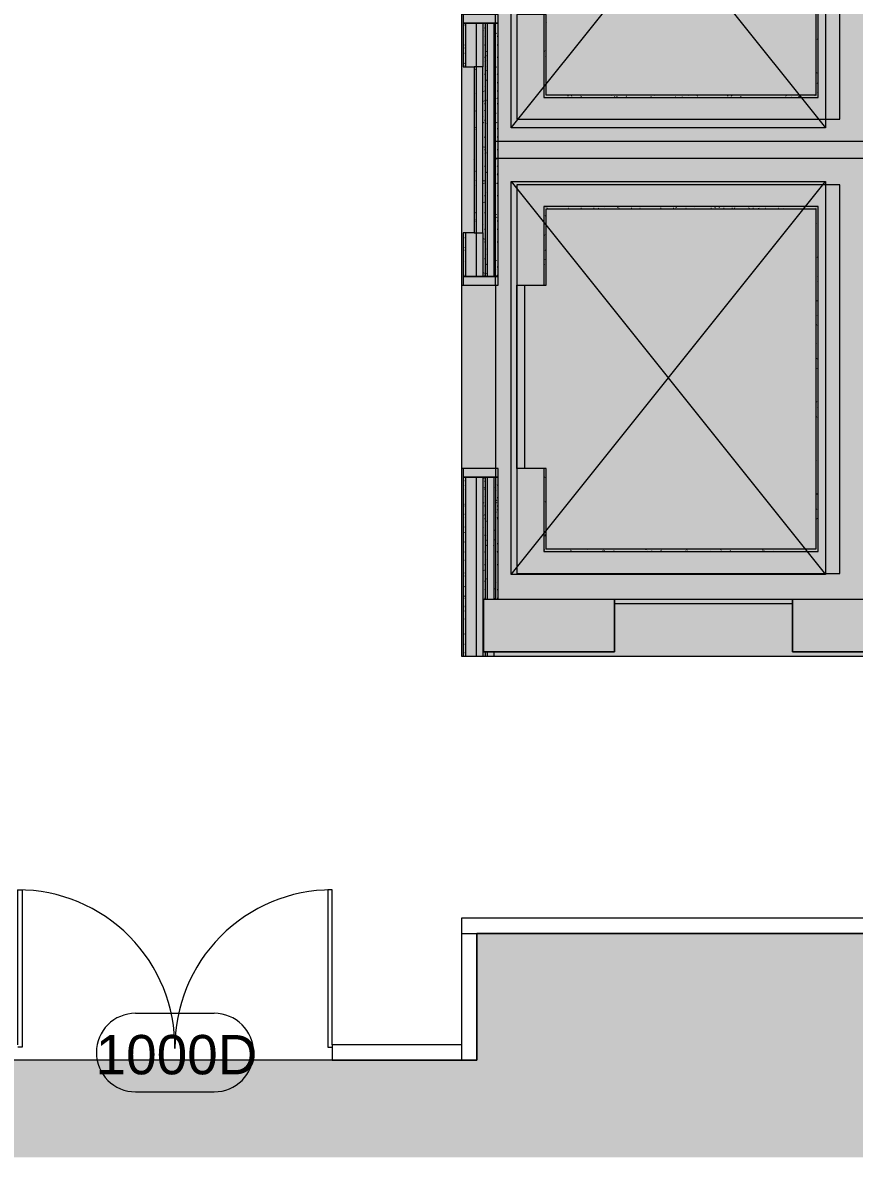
# Model space of a CAD drawing. Header units: inches. Extents: x 4757 to 6810, y 9919 to 10986.
# Drawn here: x 5625.6 to 5816, y 9918.5 to 10178.4 of the extents above; entities that cross this region are included whole.
import ezdxf

# ---------------------------------------------------------------- set-up
doc = ezdxf.new("R2010")
doc.units = ezdxf.units.IN
doc.header["$MEASUREMENT"] = 0
for name, color, linetype, lineweight in [('A-DETL', 90, 'Continuous', 9), ('A-DETL-GENF', 92, 'Continuous', 9), ('A-DETL-THIN', 151, 'Continuous', 9), ('A-DOOR', 31, 'Continuous', 13), ('A-DOOR-IDEN', 31, 'Continuous', 9), ('A-FLOR-OTLN', 7, 'Continuous', 9), ('A-WALL-PATT', 111, 'Continuous', 13), ('Bb-col', 7, 'Continuous', 9), ('I-WALL', 2, 'Continuous', 9), ('Propidex Polylines', 7, 'Continuous', 9), ('Rosslyn Plaza North_1777 North Kent St _W632_-09_dwg', 8, 'Continuous', 9), ('S-COLS', 7, 'Continuous', 9)]:
    doc.layers.add(name, color=color, linetype=linetype, lineweight=lineweight)
doc.styles.add('Swis721 Lt BT', font='swissl.ttf', dxfattribs={"height": 9})

# ---------------------------------------------------------------- blocks, each defined once
blk = doc.blocks.new('Door - Glass Double - Full Rail - Long Pull-7114227-Level XX  CONSTRUCTION')
at = {"layer": 'A-DOOR', "lineweight": 20}
for p, q in [((-36, 37.26), (-35, 37.26)), ((-36, 1.75), (-36, 37.26)), ((-35, 37.26), (-35, 1.26)), ((35, 37.26), (35, 1.26)), ((36, 37.26), (35, 37.26)), ((36, 1.75), (36, 37.26)), ((-35, 1.26), (-36, 1.26)), ((35, 1.26), (36, 1.26))]:
    blk.add_line(p, q, dxfattribs=at)
at = {"layer": 'A-DOOR', "lineweight": 9}
for centre, start, end in [((-36, 1.26), 359.5, 90), ((36, 1.26), 90, 180.5)]:
    blk.add_arc(centre, 36, start, end, dxfattribs=at)
blk = doc.blocks.new('Rosslyn Plaza North_1777 North Kent St _W632_-09_dwg-6954577-Level XX  CONSTRUCTION')
at = {"lineweight": 9, "flags": 128}
for points in [[(5828.04, 10046.28), (5828.04, 10147.29), (5733.79, 10147.29), (5733.79, 10151.29), (5828.04, 10151.29), (5828.04, 10247.29), (5831.79, 10247.29), (5801.79, 10247.29), (5801.79, 10259.29), (5828.79, 10259.29), (5828.04, 10259.29), (5828.04, 10356.29), (5831.79, 10356.29), (5831.79, 10356.54)], [(5737.38, 10244.3), (5809.38, 10244.3), (5809.38, 10154.3), (5737.38, 10154.3), (5737.38, 10244.3), (5809.38, 10154.3), (5737.38, 10154.3), (5809.38, 10244.3)], [(5733.79, 10118.28), (5733.79, 10180.28), (5726.04, 10180.28), (5726.04, 10118.28), (5733.79, 10118.28), (5733.79, 10076.28), (5733.79, 10046.29)], [(5737.38, 10142), (5809.38, 10142), (5809.38, 10052), (5737.38, 10052), (5737.38, 10142), (5809.38, 10052), (5737.38, 10052), (5809.38, 10142)], [(5733.79, 10076.28), (5726.04, 10076.28), (5726.04, 10033.28), (5832.79, 10033.28), (5832.79, 10047.53)], [(5831.81, 10047.53), (5831.81, 10034.28), (5801.79, 10034.28), (5801.79, 10046.28), (5761.04, 10046.28), (5761.04, 10034.28), (5731.04, 10034.28), (5731.04, 10046.28)]]:
    blk.add_lwpolyline(points, dxfattribs=at)
at = {"layer": 'A-DETL', "color": 7}
for p, q in [((5738.67, 10076.28), (5738.67, 10118.28)), ((5740.42, 10118.28), (5740.42, 10076.28))]:
    blk.add_line(p, q, dxfattribs=at)
at = {"layer": 'A-DOOR', "color": 7, "lineweight": 9, "flags": 128}
for points in [[(5726.42, 10180.28), (5726.42, 10178.28), (5734.42, 10178.28), (5734.42, 10180.28)], [(5726.42, 10120.28), (5726.42, 10118.28), (5734.42, 10118.28), (5734.42, 10120.28)], [(5726.42, 10076.28), (5726.42, 10074.28), (5734.42, 10074.28), (5734.42, 10076.28)]]:
    blk.add_lwpolyline(points, close=True, dxfattribs=at)
at = {"layer": 'A-FLOR-OTLN'}
blk.add_line((5738.67, 10118.28), (5738.67, 10076.28), dxfattribs=at)
at = {"layer": 'A-WALL-PATT', "color": 7, "lineweight": 9}
for p, q in [((5726.73, 10177.76), (5726.66, 10177.87)), ((5731.09, 10176.63), (5731.03, 10176.52)), ((5731.92, 10176.44), (5731.91, 10176.46)), ((5733.71, 10177.33), (5733.65, 10177.22)), ((5734.06, 10176.02), (5734, 10175.91)), ((5745.39, 10178.35), (5745.32, 10178.24)), ((5807.17, 10178.15), (5807.27, 10178.15)), ((5807.23, 10176.57), (5807.17, 10176.67)), ((5807.65, 10176.76), (5807.59, 10176.65)), ((5726.51, 10173.35), (5726.63, 10173.35)), ((5734.19, 10175.27), (5734.31, 10175.27)), ((5734.19, 10173.35), (5734.31, 10173.35)), ((5745.42, 10174.18), (5745.37, 10174.26)), ((5807.53, 10174.62), (5807.46, 10174.51)), ((5726.55, 10172.6), (5726.48, 10172.49)), ((5726.51, 10171.43), (5726.63, 10171.43)), ((5731.66, 10171.86), (5731.6, 10171.75)), ((5731.88, 10170.75), (5731.81, 10170.86)), ((5733.54, 10171.71), (5733.48, 10171.82)), ((5745, 10171.92), (5744.94, 10171.81)), ((5807.17, 10172.39), (5807.27, 10172.39)), ((5726.51, 10168.55), (5726.63, 10168.55)), ((5726.77, 10169.15), (5726.71, 10169.04)), ((5729.03, 10168), (5728.97, 10168.11)), ((5731.53, 10169.44), (5731.46, 10169.55)), ((5731.53, 10169.72), (5731.47, 10169.61)), ((5731.89, 10168.41), (5731.82, 10168.3)), ((5733.68, 10169.59), (5733.61, 10169.48)), ((5734.03, 10168.28), (5733.97, 10168.17)), ((5734.19, 10170.47), (5734.31, 10170.47)), ((5745.35, 10170.61), (5745.29, 10170.5)), ((5807.17, 10170.47), (5807.27, 10170.47)), ((5729.26, 10167.71), (5729.2, 10167.6)), ((5729.39, 10167.59), (5729.42, 10167.59)), ((5731.65, 10167.3), (5731.59, 10167.41)), ((5734.28, 10166.6), (5734.21, 10166.71)), ((5734.38, 10166.97), (5734.32, 10166.86)), ((5744.99, 10167.24), (5744.93, 10167.35)), ((5807.17, 10167.59), (5807.27, 10167.59)), ((5807.49, 10166.88), (5807.43, 10166.77)), ((5729.39, 10164.71), (5729.42, 10164.71)), ((5731.78, 10165.16), (5731.72, 10165.27)), ((5734.19, 10164.71), (5734.31, 10164.71)), ((5734.41, 10164.45), (5734.34, 10164.56)), ((5807.52, 10164.54), (5807.45, 10164.65)), ((5729.36, 10162.11), (5729.29, 10162)), ((5729.39, 10160.87), (5729.42, 10160.87)), ((5731.08, 10162.53), (5731.02, 10162.64)), ((5731.21, 10160.39), (5731.15, 10160.5)), ((5731.5, 10161.98), (5731.44, 10161.87)), ((5731.85, 10160.67), (5731.79, 10160.56)), ((5734.18, 10161), (5734.12, 10161.11)), ((5734.19, 10162.79), (5734.31, 10162.79)), ((5734.42, 10161.28), (5734.41, 10161.26)), ((5747.04, 10161.77), (5747.03, 10161.78)), ((5749.95, 10161.3), (5749.94, 10161.28)), ((5750.49, 10161.55), (5750.43, 10161.66)), ((5751.27, 10161.65), (5751.2, 10161.54)), ((5751.75, 10161.28), (5751.74, 10161.31)), ((5753.41, 10161.53), (5753.34, 10161.42)), ((5760.38, 10161.71), (5760.33, 10161.78)), ((5761.15, 10161.49), (5761.08, 10161.38)), ((5761.69, 10161.36), (5761.62, 10161.47)), ((5763.29, 10161.36), (5763.25, 10161.28)), ((5763.83, 10161.49), (5763.77, 10161.6)), ((5769.43, 10161.4), (5769.36, 10161.5)), ((5770.19, 10161.78), (5770.14, 10161.7)), ((5775.02, 10161.3), (5774.96, 10161.41)), ((5776.63, 10161.42), (5776.56, 10161.31)), ((5777.94, 10161.77), (5777.88, 10161.66)), ((5780.08, 10161.64), (5780.02, 10161.54)), ((5787.05, 10161.59), (5786.99, 10161.7)), ((5787.82, 10161.61), (5787.76, 10161.5)), ((5789.96, 10161.48), (5789.9, 10161.37)), ((5796.93, 10161.76), (5796.92, 10161.78)), ((5800.39, 10161.53), (5800.32, 10161.64)), ((5801.64, 10161.28), (5801.63, 10161.29)), ((5803.3, 10161.54), (5803.24, 10161.43)), ((5804.55, 10161.78), (5804.55, 10161.78)), ((5806.75, 10161.76), (5806.69, 10161.65)), ((5807.17, 10161.83), (5807.27, 10161.83)), ((5807.65, 10162.4), (5807.58, 10162.51)), ((5729.19, 10158.12), (5729.13, 10158.23)), ((5731.34, 10158.25), (5731.27, 10158.36)), ((5733.51, 10159.71), (5733.45, 10159.6)), ((5733.83, 10159.69), (5733.77, 10159.8)), ((5733.96, 10157.55), (5733.9, 10157.66)), ((5734.19, 10159.91), (5734.31, 10159.91)), ((5729.39, 10157.03), (5729.42, 10157.03)), ((5730.99, 10156.94), (5730.92, 10157.05)), ((5731.11, 10155.55), (5731.05, 10155.44)), ((5731.92, 10155.32), (5731.88, 10155.38)), ((5733.74, 10156.25), (5733.67, 10156.14)), ((5734.09, 10155.4), (5734.03, 10155.51)), ((5729.32, 10154.37), (5729.26, 10154.26)), ((5729.39, 10154.15), (5729.42, 10154.15)), ((5729.42, 10153.89), (5729.39, 10153.94)), ((5733.74, 10154.09), (5733.67, 10154.2)), ((5734.19, 10154.15), (5734.31, 10154.15)), ((5734.42, 10153.6), (5734.38, 10153.52)), ((5729.39, 10150.31), (5729.42, 10150.31)), ((5731.21, 10149.96), (5731.15, 10149.84)), ((5731.34, 10152.1), (5731.27, 10151.99)), ((5733.51, 10150.64), (5733.45, 10150.75)), ((5734.19, 10152.23), (5734.31, 10152.23)), ((5728.94, 10147.94), (5728.92, 10147.91)), ((5731.5, 10148.37), (5731.44, 10148.48)), ((5731.56, 10148.64), (5731.5, 10148.53)), ((5733.64, 10148.5), (5733.58, 10148.6)), ((5733.7, 10148.51), (5733.64, 10148.41)), ((5734.19, 10149.35), (5734.31, 10149.35)), ((5729.01, 10146.93), (5728.94, 10147.04)), ((5729.39, 10146.47), (5729.42, 10146.47)), ((5734.05, 10147.2), (5733.99, 10147.09)), ((5734.25, 10145.52), (5734.19, 10145.63)), ((5729.03, 10142.34), (5728.97, 10142.23)), ((5729.16, 10144.49), (5729.1, 10144.38)), ((5729.39, 10143.59), (5729.42, 10143.59)), ((5731.17, 10142.22), (5731.11, 10142.11)), ((5731.76, 10144.08), (5731.69, 10144.19)), ((5734.19, 10143.59), (5734.31, 10143.59)), ((5734.28, 10143.75), (5734.21, 10143.64)), ((5729.38, 10141.03), (5729.32, 10140.92)), ((5729.39, 10139.75), (5729.42, 10139.75)), ((5731.05, 10141.46), (5730.99, 10141.57)), ((5731.53, 10140.9), (5731.46, 10140.79)), ((5731.88, 10139.59), (5731.81, 10139.48)), ((5734.15, 10141.61), (5734.08, 10141.5)), ((5734.19, 10141.67), (5734.31, 10141.67)), ((5731.31, 10137.17), (5731.25, 10137.28)), ((5733.81, 10138.61), (5733.74, 10138.72)), ((5734.19, 10138.79), (5734.31, 10138.79)), ((5729, 10134.6), (5728.93, 10134.49)), ((5729.3, 10134.9), (5729.23, 10135.01)), ((5729.39, 10135.91), (5729.42, 10135.91)), ((5734.06, 10134.33), (5734, 10134.44)), ((5745.44, 10136.2), (5745.37, 10136.09)), ((5745.71, 10135.91), (5745.83, 10135.91)), ((5749.85, 10135.78), (5749.83, 10135.82)), ((5750.51, 10135.91), (5750.63, 10135.91)), ((5753.39, 10135.91), (5753.51, 10135.91)), ((5756.27, 10135.91), (5756.4, 10135.91)), ((5757.46, 10135.91), (5757.4, 10135.8)), ((5758.77, 10136.26), (5758.71, 10136.15)), ((5761.92, 10136), (5761.86, 10136.11)), ((5762.03, 10135.91), (5762.15, 10135.91)), ((5764.91, 10135.91), (5765.03, 10135.91)), ((5765.2, 10135.87), (5765.15, 10135.78)), ((5766.83, 10135.91), (5766.95, 10135.91)), ((5771.63, 10135.91), (5771.75, 10135.91)), ((5771.8, 10136.16), (5771.74, 10136.27)), ((5772.09, 10136.28), (5772.05, 10136.21)), ((5774.51, 10135.91), (5774.63, 10135.91)), ((5775.26, 10135.94), (5775.19, 10136.05)), ((5777.39, 10135.91), (5777.51, 10135.91)), ((5779.54, 10136.2), (5779.49, 10136.28)), ((5783.15, 10135.91), (5783.27, 10135.91)), ((5784.13, 10136.03), (5784.07, 10135.92)), ((5785.14, 10136.1), (5785.08, 10136.21)), ((5785.39, 10136.28), (5785.38, 10136.27)), ((5786.03, 10135.91), (5786.15, 10135.91)), ((5786.43, 10135.78), (5786.39, 10135.86)), ((5787.95, 10135.91), (5788.07, 10135.91)), ((5788.59, 10135.88), (5788.53, 10135.99)), ((5791.87, 10135.99), (5791.81, 10135.88)), ((5792.75, 10135.91), (5792.88, 10135.91)), ((5794.02, 10135.86), (5793.97, 10135.78)), ((5794.19, 10135.79), (5794.13, 10135.9)), ((5795.63, 10135.91), (5795.75, 10135.91)), ((5798.51, 10135.91), (5798.63, 10135.91)), ((5799.74, 10135.78), (5799.72, 10135.8)), ((5801.76, 10135.83), (5801.73, 10135.78)), ((5804.27, 10135.91), (5804.4, 10135.91)), ((5807.15, 10135.91), (5807.27, 10135.91)), ((5729.35, 10133.29), (5729.28, 10133.18)), ((5729.42, 10132.77), (5729.36, 10132.87)), ((5729.39, 10133.03), (5729.42, 10133.03)), ((5731.01, 10132.33), (5730.95, 10132.22)), ((5731.92, 10133.91), (5731.91, 10133.89)), ((5734.11, 10133.87), (5734.05, 10133.76)), ((5734.19, 10133.03), (5734.31, 10133.03)), ((5734.42, 10132.48), (5734.4, 10132.45)), ((5745.26, 10134.14), (5745.19, 10134.25)), ((5807.23, 10133.78), (5807.17, 10133.68)), ((5807.3, 10132.27), (5807.24, 10132.38)), ((5726.51, 10129.19), (5726.63, 10129.19)), ((5734.19, 10131.11), (5734.31, 10131.11)), ((5745.05, 10129.77), (5744.99, 10129.66)), ((5807.17, 10130.15), (5807.27, 10130.15)), ((5726.82, 10126.99), (5726.76, 10126.88)), ((5731.23, 10128.88), (5731.17, 10128.77)), ((5731.92, 10126.52), (5731.89, 10126.57)), ((5733.62, 10127.42), (5733.55, 10127.53)), ((5733.73, 10127.44), (5733.66, 10127.33)), ((5734.19, 10128.23), (5734.31, 10128.23)), ((5807.17, 10128.23), (5807.27, 10128.23)), ((5726.51, 10126.31), (5726.63, 10126.31)), ((5731.6, 10125.15), (5731.54, 10125.26)), ((5731.92, 10126.22), (5731.87, 10126.15)), ((5733.95, 10123.98), (5733.89, 10123.88)), ((5745.14, 10124.17), (5745.08, 10124.06)), ((5745.27, 10126.32), (5745.21, 10126.21)), ((5807.19, 10126.04), (5807.17, 10126)), ((5807.17, 10125.35), (5807.27, 10125.35)), ((5807.54, 10124.73), (5807.48, 10124.62)), ((5726.92, 10123.66), (5726.9, 10123.69)), ((5731.73, 10123), (5731.67, 10123.11)), ((5733.82, 10121.84), (5733.76, 10121.73)), ((5734.19, 10122.47), (5734.31, 10122.47)), ((5734.35, 10122.3), (5734.29, 10122.41)), ((5745.07, 10122.94), (5745.01, 10123.05)), ((5726.43, 10120.56), (5726.42, 10120.54)), ((5726.51, 10120.55), (5726.63, 10120.55)), ((5731.2, 10121.14), (5731.14, 10121.03)), ((5731.86, 10120.86), (5731.8, 10120.97)), ((5734.17, 10120.53), (5734.11, 10120.42)), ((5734.19, 10120.55), (5734.31, 10120.55)), ((5807.17, 10119.59), (5807.27, 10119.59)), ((5807.6, 10120.25), (5807.53, 10120.36)), ((5807.64, 10119.13), (5807.57, 10119.02)), ((5807.17, 10117.67), (5807.27, 10117.67)), ((5807.67, 10118.2), (5807.66, 10118.21)), ((5807.17, 10114.79), (5807.27, 10114.79)), ((5807.5, 10114.65), (5807.44, 10114.76)), ((5807.28, 10111.2), (5807.21, 10111.3)), ((5807.6, 10111.39), (5807.54, 10111.28)), ((5807.17, 10109.03), (5807.27, 10109.03)), ((5807.41, 10109.05), (5807.34, 10109.16)), ((5807.17, 10107.11), (5807.27, 10107.11)), ((5807.22, 10104.96), (5807.17, 10104.88)), ((5807.17, 10104.23), (5807.27, 10104.23)), ((5807.44, 10101.51), (5807.38, 10101.4)), ((5807.17, 10098.47), (5807.27, 10098.47)), ((5807.31, 10099.37), (5807.25, 10099.26)), ((5807.57, 10099.17), (5807.51, 10099.28)), ((5807.66, 10098.06), (5807.6, 10097.95)), ((5807.17, 10096.55), (5807.27, 10096.55)), ((5807.17, 10093.67), (5807.27, 10093.67)), ((5807.28, 10091.63), (5807.21, 10091.52)), ((5807.63, 10090.32), (5807.56, 10090.21)), ((5807.17, 10087.91), (5807.27, 10087.91)), ((5807.38, 10087.98), (5807.32, 10088.09)), ((5807.17, 10085.99), (5807.27, 10085.99)), ((5807.17, 10083.11), (5807.27, 10083.11)), ((5807.17, 10077.35), (5807.27, 10077.35)), ((5807.34, 10078.29), (5807.27, 10078.18)), ((5807.17, 10075.43), (5807.27, 10075.43)), ((5807.67, 10075.96), (5807.61, 10076.06)), ((5726.51, 10073.51), (5726.63, 10073.51)), ((5726.6, 10072.38), (5726.54, 10072.48)), ((5731.24, 10073.94), (5731.17, 10074.05)), ((5731.34, 10073.39), (5731.28, 10073.28)), ((5731.37, 10071.8), (5731.3, 10071.91)), ((5733.49, 10073.26), (5733.42, 10073.15)), ((5733.84, 10071.95), (5733.77, 10071.84)), ((5734.34, 10072.41), (5734.28, 10072.52)), ((5745.16, 10074.28), (5745.1, 10074.17)), ((5807.17, 10072.55), (5807.27, 10072.55)), ((5726.92, 10071.48), (5726.87, 10071.39)), ((5731.49, 10069.66), (5731.43, 10069.77)), ((5733.99, 10071.1), (5733.92, 10071.21)), ((5734.19, 10069.67), (5734.31, 10069.67)), ((5745.38, 10070.83), (5745.32, 10070.72)), ((5807.3, 10070.55), (5807.24, 10070.44)), ((5807.58, 10070.35), (5807.52, 10070.46)), ((5726.51, 10067.75), (5726.63, 10067.75)), ((5726.86, 10068.09), (5726.79, 10068.2)), ((5730.96, 10066.96), (5730.92, 10066.89)), ((5731.14, 10068.35), (5731.08, 10068.46)), ((5734.06, 10068.5), (5734, 10068.39)), ((5734.12, 10068.96), (5734.05, 10069.07)), ((5734.25, 10066.81), (5734.18, 10066.92)), ((5734.19, 10067.75), (5734.31, 10067.75)), ((5745.25, 10068.68), (5745.19, 10068.57)), ((5745.42, 10066.66), (5745.38, 10066.73)), ((5807.23, 10069.04), (5807.17, 10069.15)), ((5807.17, 10066.79), (5807.27, 10066.79)), ((5807.36, 10066.9), (5807.29, 10067.01)), ((5807.65, 10069.24), (5807.59, 10069.13)), ((5726.54, 10065.08), (5726.48, 10064.97)), ((5726.51, 10065.83), (5726.63, 10065.83)), ((5730.92, 10064.89), (5730.92, 10064.89)), ((5731.31, 10065.65), (5731.25, 10065.54)), ((5731.66, 10064.34), (5731.6, 10064.23)), ((5733.54, 10064.19), (5733.48, 10064.3)), ((5733.89, 10065.5), (5733.83, 10065.61)), ((5733.93, 10066.35), (5733.87, 10066.24)), ((5734.19, 10064.87), (5734.31, 10064.87)), ((5734.28, 10065.04), (5734.22, 10064.93)), ((5807.17, 10064.87), (5807.27, 10064.87)), ((5807.48, 10064.76), (5807.42, 10064.87)), ((5726.51, 10062.95), (5726.63, 10062.95)), ((5726.77, 10061.62), (5726.7, 10061.51)), ((5731.05, 10062.75), (5730.98, 10062.86)), ((5733.67, 10062.05), (5733.61, 10062.16)), ((5807.17, 10061.99), (5807.27, 10061.99)), ((5726.64, 10059.48), (5726.57, 10059.37)), ((5731.66, 10059.78), (5731.59, 10059.89)), ((5731.88, 10060.88), (5731.82, 10060.77)), ((5733.8, 10059.9), (5733.74, 10060.01)), ((5734.19, 10059.11), (5734.31, 10059.11)), ((5744.99, 10059.72), (5744.93, 10059.83)), ((5745.22, 10060.94), (5745.16, 10060.83)), ((5745.34, 10061.03), (5745.28, 10061.14)), ((5726.51, 10057.19), (5726.63, 10057.19)), ((5731.76, 10058.74), (5731.69, 10058.63)), ((5733.45, 10058.59), (5733.42, 10058.64)), ((5733.9, 10058.61), (5733.83, 10058.5)), ((5734.41, 10056.93), (5734.34, 10057.04)), ((5745.12, 10057.57), (5745.06, 10057.68)), ((5751.04, 10057.58), (5750.98, 10057.47)), ((5755, 10057.74), (5754.98, 10057.78)), ((5758.46, 10057.51), (5758.4, 10057.62)), ((5758.78, 10057.55), (5758.72, 10057.44)), ((5760.92, 10057.42), (5760.86, 10057.31)), ((5762.74, 10057.77), (5762.74, 10057.78)), ((5768.34, 10057.68), (5768.28, 10057.78)), ((5768.66, 10057.39), (5768.6, 10057.28)), ((5769.65, 10057.33), (5769.59, 10057.43)), ((5771.8, 10057.45), (5771.73, 10057.56)), ((5777.39, 10057.36), (5777.33, 10057.47)), ((5777.71, 10057.7), (5777.65, 10057.59)), ((5782.98, 10057.28), (5782.93, 10057.38)), ((5784.14, 10057.32), (5784.12, 10057.28)), ((5785.45, 10057.67), (5785.39, 10057.56)), ((5787.6, 10057.54), (5787.53, 10057.43)), ((5795.01, 10057.56), (5794.95, 10057.67)), ((5795.34, 10057.51), (5795.27, 10057.4)), ((5797.48, 10057.38), (5797.42, 10057.28)), ((5804.36, 10057.78), (5804.32, 10057.71)), ((5804.9, 10057.72), (5804.86, 10057.78)), ((5726.51, 10055.27), (5726.63, 10055.27)), ((5731.91, 10055.49), (5731.85, 10055.6)), ((5734.19, 10054.31), (5734.31, 10054.31)), ((5726.51, 10052.39), (5726.63, 10052.39)), ((5726.6, 10051.74), (5726.54, 10051.63)), ((5731.02, 10053.62), (5730.95, 10053.51)), ((5731.21, 10052.87), (5731.15, 10052.98)), ((5733.51, 10052.18), (5733.45, 10052.07)), ((5726.7, 10049.16), (5726.64, 10049.27)), ((5726.92, 10050.36), (5726.89, 10050.32)), ((5731.72, 10051), (5731.66, 10050.89)), ((5733.73, 10048.73), (5733.67, 10048.62)), ((5733.96, 10050.02), (5733.9, 10050.13)), ((5734.19, 10048.55), (5734.31, 10048.55)), ((5726.51, 10046.63), (5726.63, 10046.63)), ((5726.83, 10047.01), (5726.77, 10047.12)), ((5733.61, 10046.59), (5733.54, 10046.48)), ((5734.19, 10046.63), (5734.31, 10046.63)), ((5726.51, 10044.71), (5726.63, 10044.71)), ((5726.61, 10043.56), (5726.55, 10043.67)), ((5726.92, 10044.94), (5726.9, 10044.98)), ((5730.98, 10045.88), (5730.92, 10045.78)), ((5726.44, 10041.86), (5726.42, 10041.82)), ((5726.51, 10041.83), (5726.63, 10041.83)), ((5731.02, 10041.67), (5730.96, 10041.78)), ((5726.66, 10038.4), (5726.6, 10038.29)), ((5726.51, 10037.96), (5726.45, 10038.07)), ((5726.51, 10036.07), (5726.63, 10036.07)), ((5726.51, 10034.15), (5726.63, 10034.15))]:
    blk.add_line(p, q, dxfattribs=at)
at = {"layer": 'A-WALL-PATT', "color": 7, "lineweight": 9, "flags": 128}
for points in [[(5731.31, 10177.19), (5731.42, 10177.19), (5731.44, 10177.19)], [(5731.31, 10173.35), (5731.42, 10173.35), (5731.44, 10173.35)], [(5731.44, 10175.32), (5731.42, 10175.28), (5731.38, 10175.21)], [(5731.31, 10170.47), (5731.42, 10170.47), (5731.44, 10170.47)], [(5731.31, 10166.63), (5731.42, 10166.63), (5731.44, 10166.63)], [(5731.43, 10163.85), (5731.42, 10163.87), (5731.37, 10163.96)], [(5731.31, 10162.79), (5731.42, 10162.79), (5731.44, 10162.79)], [(5731.31, 10159.91), (5731.42, 10159.91), (5731.44, 10159.91)], [(5731.31, 10156.07), (5731.42, 10156.07), (5731.44, 10156.07)], [(5731.31, 10152.23), (5731.42, 10152.23), (5731.44, 10152.23)], [(5731.31, 10149.35), (5731.42, 10149.35), (5731.44, 10149.35)], [(5731.31, 10145.51), (5731.42, 10145.51), (5731.44, 10145.51)], [(5731.31, 10141.67), (5731.42, 10141.67), (5731.44, 10141.67)], [(5731.31, 10138.79), (5731.42, 10138.79), (5731.44, 10138.79)], [(5731.31, 10134.95), (5731.42, 10134.95), (5731.44, 10134.95)], [(5731.31, 10131.11), (5731.42, 10131.11), (5731.44, 10131.11)], [(5731.31, 10128.23), (5731.42, 10128.23), (5731.44, 10128.23)], [(5731.31, 10124.39), (5731.42, 10124.39), (5731.44, 10124.39)], [(5731.31, 10120.55), (5731.42, 10120.55), (5731.44, 10120.55)], [(5731.31, 10071.59), (5731.42, 10071.59), (5731.44, 10071.59)], [(5731.31, 10067.75), (5731.42, 10067.75), (5731.44, 10067.75)], [(5731.31, 10064.87), (5731.42, 10064.87), (5731.44, 10064.87)], [(5731.31, 10061.03), (5731.42, 10061.03), (5731.44, 10061.03)], [(5731.31, 10057.19), (5731.42, 10057.19), (5731.44, 10057.19)], [(5734.25, 10057.3), (5734.19, 10057.19), (5734.31, 10057.19)], [(5731.31, 10054.31), (5731.42, 10054.31), (5731.44, 10054.31)], [(5731.31, 10050.47), (5731.42, 10050.47), (5731.44, 10050.47)], [(5731.47, 10048.58), (5731.42, 10048.67), (5731.4, 10048.69)], [(5731.31, 10046.63), (5731.42, 10046.63), (5731.44, 10046.63)]]:
    blk.add_lwpolyline(points, dxfattribs=at)
at = {"layer": 'Bb-col', "flags": 128}
for points in [[(5761.04, 10046.29), (5731.04, 10046.29), (5731.04, 10034.29), (5761.04, 10034.29)], [(5831.79, 10046.29), (5801.79, 10046.29), (5801.79, 10034.29), (5831.79, 10034.29)]]:
    blk.add_lwpolyline(points, close=True, dxfattribs=at)
at = {"layer": 'I-WALL', "color": 7}
for p, q in [((5726.92, 10178.28), (5726.92, 10168.28)), ((5726.92, 10130.28), (5726.92, 10120.28)), ((5730.92, 10130.28), (5730.92, 10120.28)), ((5726.92, 10074.28), (5726.92, 10033.28)), ((5729.42, 10074.28), (5729.42, 10033.28)), ((5730.92, 10074.28), (5730.92, 10033.28)), ((5731.42, 10074.28), (5731.42, 10046.29)), ((5731.92, 10074.28), (5731.92, 10046.29)), ((5733.42, 10074.28), (5733.42, 10046.29)), ((5801.79, 10045.28), (5761.04, 10045.28)), ((5731.42, 10034.29), (5731.42, 10033.28)), ((5731.92, 10034.29), (5731.92, 10033.28)), ((5733.42, 10034.29), (5733.42, 10033.28))]:
    blk.add_line(p, q, dxfattribs=at)
at = {"layer": 'I-WALL', "color": 7, "flags": 128}
for points in [[(5738.67, 10156.28), (5812.67, 10156.28), (5812.67, 10245.28), (5738.67, 10245.28), (5738.67, 10222.28), (5745.42, 10222.28), (5745.42, 10239.78), (5807.17, 10239.78), (5807.17, 10161.78)], [(5744.92, 10180.28), (5744.92, 10161.28), (5807.67, 10161.28), (5807.67, 10240.28), (5744.92, 10240.28), (5744.92, 10222.28)], [(5807.17, 10161.78), (5745.42, 10161.78), (5745.42, 10180.28), (5738.67, 10180.28), (5738.67, 10156.28)], [(5728.92, 10130.28), (5726.42, 10130.28), (5726.42, 10120.28), (5734.42, 10120.28), (5734.42, 10130.28), (5734.42, 10168.28), (5734.42, 10178.28), (5726.42, 10178.28), (5726.42, 10168.28), (5728.92, 10168.28), (5728.92, 10130.28), (5730.92, 10130.28), (5730.92, 10168.28)], [(5730.92, 10178.28), (5730.92, 10168.28), (5728.92, 10168.28)], [(5729.42, 10178.28), (5729.42, 10168.28), (5729.42, 10130.28), (5729.42, 10120.28)], [(5731.42, 10178.28), (5731.42, 10168.28), (5731.42, 10130.28), (5731.42, 10120.28)], [(5731.92, 10178.28), (5731.92, 10168.28), (5731.92, 10130.28), (5731.92, 10120.28)], [(5733.42, 10178.28), (5733.42, 10168.28), (5733.42, 10130.28), (5733.42, 10120.28)], [(5744.92, 10076.28), (5744.92, 10057.28), (5807.67, 10057.28), (5807.67, 10136.28), (5744.92, 10136.28), (5744.92, 10118.28)], [(5734.42, 10046.29), (5734.42, 10074.28), (5726.42, 10074.28), (5726.42, 10033.28), (5823.9, 10033.28), (5823.9, 10029.28), (5831.79, 10029.28), (5831.79, 10034.29)]]:
    blk.add_lwpolyline(points, dxfattribs=at)
blk.add_lwpolyline([(5738.67, 10052.28), (5812.67, 10052.28), (5812.67, 10141.28), (5738.67, 10141.28), (5738.67, 10118.28), (5745.42, 10118.28), (5745.42, 10135.78), (5807.17, 10135.78), (5807.17, 10057.78), (5745.42, 10057.78), (5745.42, 10076.28), (5738.67, 10076.28)], close=True, dxfattribs=at)
at = {"layer": 'Propidex Polylines', "flags": 128}
blk.add_lwpolyline([(6010.53, 10269.29), (6010.53, 10369.28), (6010.53, 10269.29), (5831.79, 10269.29), (5831.79, 10116.91), (5918.57, 10116.91), (5918.57, 10033.28), (6128.43, 10033.28), (6128.43, 10097.03), (6247.91, 10097.03), (6247.91, 10369.25), (6010.53, 10369.25), (5726.04, 10369.25), (5726.04, 10033.28), (5832.79, 10033.28), (5832.79, 10047.53), (5863.4, 10047.53), (5863.4, 10029.28), (5878.55, 10029.28), (5878.55, 10033.28), (5918.57, 10033.28), (5918.57, 10116.91), (5831.79, 10116.91), (5831.79, 10269.29)], close=True, dxfattribs=at)
at = {"layer": 'S-COLS', "flags": 128}
for points in [[(5731.04, 10034.29), (5761.04, 10034.29), (5761.04, 10046.29), (5731.04, 10046.29)], [(5801.79, 10034.29), (5831.79, 10034.29), (5831.79, 10046.29), (5801.79, 10046.29)]]:
    blk.add_lwpolyline(points, close=True, dxfattribs=at)
blk = doc.blocks.new('Door Tag - Door Tag-41184-Level XX  CONSTRUCTION')
at = {"layer": 'A-DOOR-IDEN'}
for p, q in [((-0.09375, 0.09375), (0.09375, 0.09375)), ((-0.09375, -0.09375), (0.09375, -0.09375))]:
    blk.add_line(p, q, dxfattribs=at)
for centre, start, end in [((-0.09375, 0), 90, 270), ((0.09375, 0), 270, 90)]:
    blk.add_arc(centre, 0.09375, start, end, dxfattribs=at)

msp = doc.modelspace()

# ---------------------------------------------------------------- hatches: boundary and pattern name
at = {"layer": 'A-DETL-GENF'}
h = msp.add_hatch(color=9, dxfattribs=at)
h.paths.add_polyline_path([(6271.92, 9918.54), (6726.34, 9918.54), (6736.57, 9928.76), (6707, 9958.33), (6718.49, 9986.77), (6758.92, 9986.77), (6758.92, 10183.16), (6717.8, 10183.16), (6717.8, 10199.54), (6515.42, 10199.54), (6515.42, 10186.29), (6485.42, 10186.29), (6485.42, 10199.54), (6274.92, 10199.54), (6274.91, 10186.03), (6247.91, 10186.03), (6247.91, 10097.03), (6128.43, 10097.03), (6128.43, 9969.78), (5729.54, 9969.78), (5729.54, 9940.78), (5591.29, 9940.78), (5591.29, 9969.78), (5246.43, 9969.78), (5246.43, 10221.28), (5194.41, 10221.28), (5194.41, 10426.79), (5045.92, 10426.79), (5045.92, 10455.79), (5058.67, 10455.79), (5058.67, 10666.79), (5045.92, 10666.79), (5045.92, 10695.79), (5058.67, 10695.79), (5058.67, 10696.27), (4933.13, 10821.81), (4757.33, 10646.01), (4757.33, 10304.77), (5178.35, 10304.77), (5178.35, 9918.54), (6248.92, 9918.54)], flags=0)
h.paths.add_polyline_path([(6739.04, 9931.24), (6753.63, 9945.82), (6760.42, 9960.39), (6760.42, 9986.77), (6759.67, 9986.77), (6759.67, 9983.27), (6720.85, 9983.27), (6711.11, 9959.17), (6723.3, 9946.98)], flags=0)
h.paths.add_polyline_path([(6511.92, 9946.29), (6485.42, 9946.29), (6485.42, 9976.29), (6515.42, 9976.29), (6515.42, 9946.29)], flags=0)
h.paths.add_polyline_path([(6245.42, 9946.29), (6245.42, 9976.29), (6275.42, 9976.29), (6275.42, 9946.29), (6248.92, 9946.29)], flags=0)
h.paths.add_polyline_path([(6758.92, 10186.66), (6758.92, 10199.54), (6721.3, 10199.54), (6721.3, 10186.66)], flags=0)
h = msp.add_hatch(color=9, dxfattribs=at)
h.paths.add_polyline_path([(5271.56, 10032.53), (5594.79, 10032.53), (5594.79, 10369.29), (5194.41, 10369.29), (5194.41, 10221.28), (5246.43, 10221.28), (5246.43, 10032.53)], flags=0)
h.paths.add_polyline_path([(5726.04, 10033.28), (6128.43, 10033.28), (6128.43, 10097.03), (6247.91, 10097.03), (6247.91, 10186.79), (6246.16, 10186.79), (6246.16, 10215.79), (6247.91, 10215.79), (6247.91, 10369.29), (5726.04, 10369.29), (5726.04, 10218.14)], flags=0)

# ---------------------------------------------------------------- linework, layer by layer
at = {"layer": 'A-DETL'}
for p, q in [((6128.43, 9969.78), (5729.54, 9969.78)), ((5729.54, 9969.78), (5729.54, 9940.78)), ((5729.54, 9940.78), (5591.29, 9940.78))]:
    msp.add_line(p, q, dxfattribs=at)
at = {"layer": 'A-DETL-THIN'}
for p, q in [((5726.04, 10369.29), (5726.04, 10033.28)), ((5726.04, 10033.28), (6128.43, 10033.28))]:
    msp.add_line(p, q, dxfattribs=at)
at = {"layer": 'I-WALL', "lineweight": 13}
for p, q in [((5726.04, 9973.28), (5726.04, 9940.78)), ((6124.93, 9973.28), (5726.04, 9973.28)), ((5726.04, 9969.78), (6128.43, 9969.78)), ((5729.54, 9940.78), (5729.54, 9969.78)), ((5726.04, 9944.28), (5696.42, 9944.28)), ((5696.42, 9944.28), (5696.42, 9940.78)), ((5696.42, 9940.78), (5729.54, 9940.78))]:
    msp.add_line(p, q, dxfattribs=at)

# ---------------------------------------------------------------- block references
at = {"layer": 'A-DOOR'}
msp.add_blockref('Door - Glass Double - Full Rail - Long Pull-7114227-Level XX  CONSTRUCTION', (5660.42, 9942.53), dxfattribs=at)
at = {"layer": 'A-DOOR-IDEN', "xscale": 95.99999999999994, "yscale": 95.99999999999994, "zscale": 95.99999999999994}
msp.add_blockref('Door Tag - Door Tag-41184-Level XX  CONSTRUCTION', (5660.42, 9942.53), dxfattribs=at)
at = {"layer": 'Rosslyn Plaza North_1777 North Kent St _W632_-09_dwg', "color": 7}
msp.add_blockref('Rosslyn Plaza North_1777 North Kent St _W632_-09_dwg-6954577-Level XX  CONSTRUCTION', (0, 0), dxfattribs=at)

# ---------------------------------------------------------------- texts
at = {"layer": 'A-DOOR-IDEN', "insert": (5642.25, 9946.55), "char_height": 9, "width": 43.632, "attachment_point": 1, "style": 'Swis721 Lt BT'}
msp.add_mtext('1000D', dxfattribs=at)

doc.saveas('drawing.dxf')
